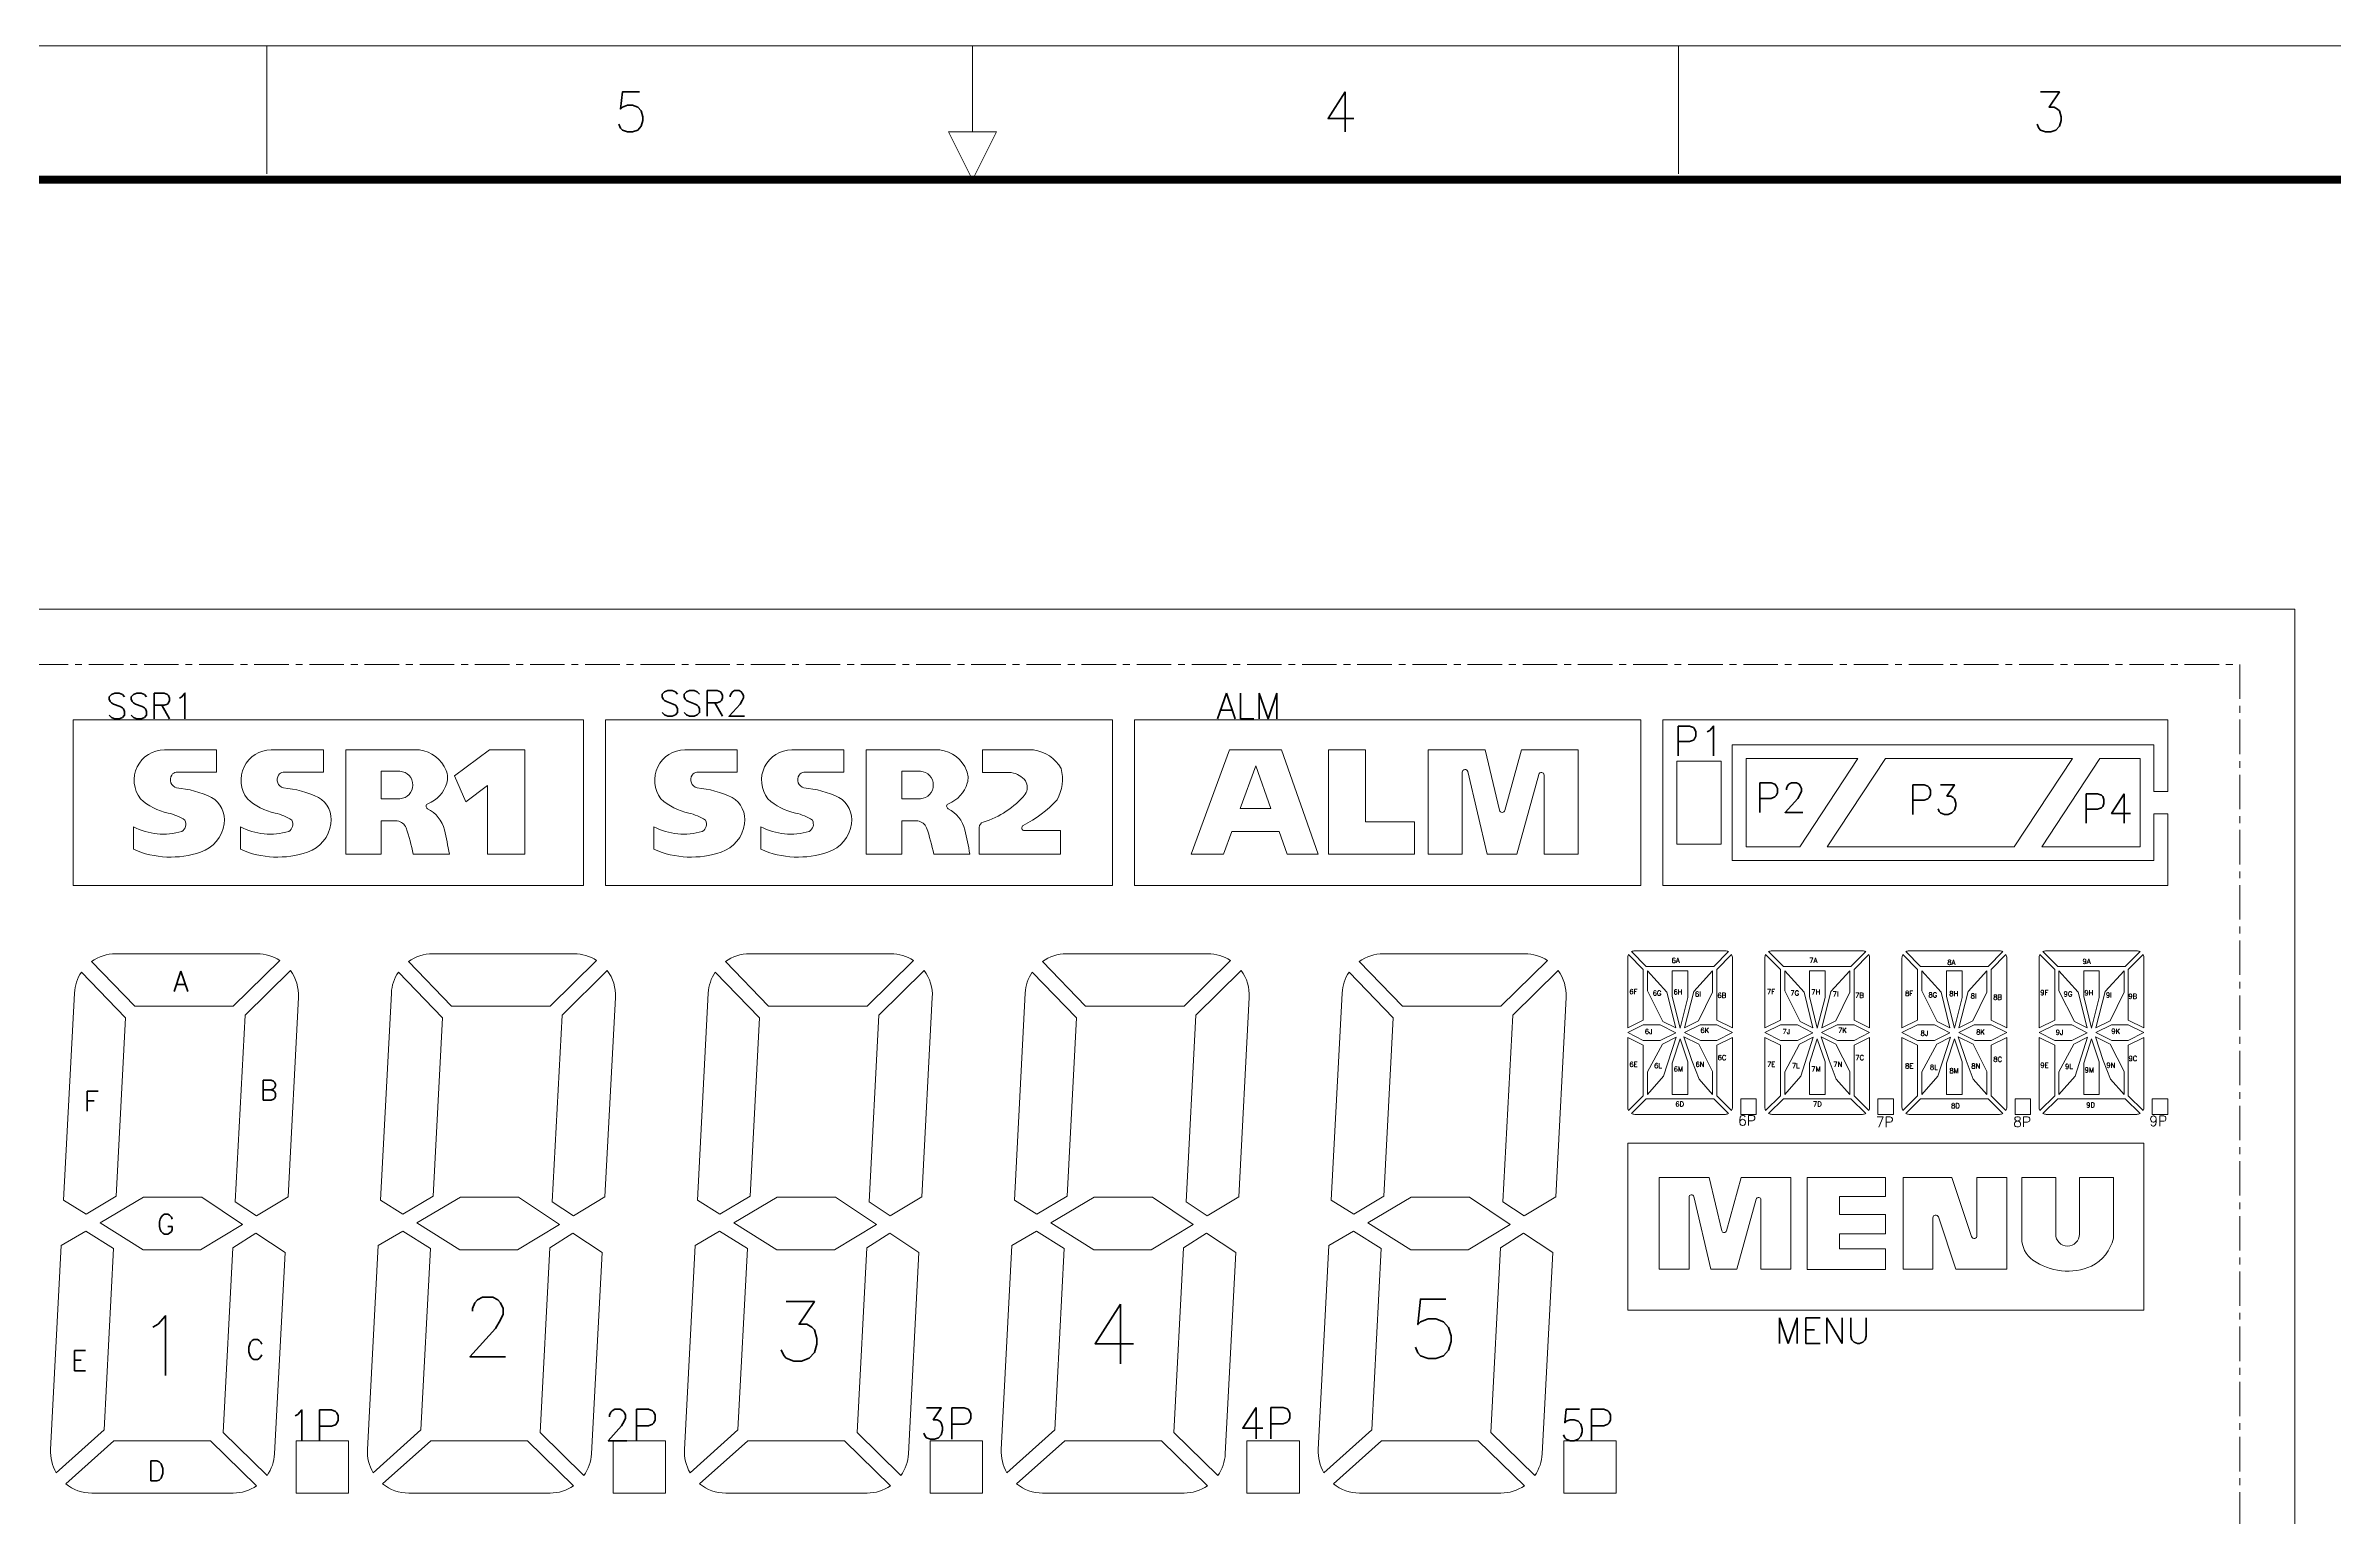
# Model space of a CAD drawing. Extents: x 105 to 1195, y -174 to 82.
# Drawn here: x 569.2 to 652.2, y -73.6 to -20.3 of the extents above; entities that cross this region are included whole.
import ezdxf

# ---------------------------------------------------------------- set-up
doc = ezdxf.new("R2010")
doc.units = 0
doc.header["$MEASUREMENT"] = 0
doc.linetypes.add('AUSGEZOGEN', pattern=[0])
doc.linetypes.add('CENTER', pattern=[2, 1.25, -0.25, 0.25, -0.25])
doc.layers.get('0').update_dxf_attribs({"linetype": 'AUSGEZOGEN'})
doc.layers.add('D', color=4, linetype='Continuous')
doc.layers.add('DIM', color=4, linetype='Continuous')
doc.styles.add('ROMANS', font='romans')

# ---------------------------------------------------------------- blocks, each defined once
blk = doc.blocks.new('0')
at = {"lineweight": 5}
for q in [(0, 65.2), (86, 0)]:
    blk.add_line((86, 65.2), q, dxfattribs=at)
at = {"linetype": 'CENTER', "lineweight": 5}
blk.add_lwpolyline([(84, 63.2), (84, 8), (2, 8), (2, 63.2)], close=True, dxfattribs=at)
at = {"lineweight": 5}
for points in [[(23.935, 61.19), (23.935, 55.19), (5.43, 55.19), (5.43, 61.19)], [(43.124, 55.19), (24.735, 55.19), (24.735, 61.19), (43.124, 61.19)], [(43.924, 61.19), (62.283, 61.19), (62.283, 55.19), (43.924, 55.19)], [(63.083, 61.19), (63.083, 55.19), (81.39, 55.19), (81.39, 57.79), (80.89, 57.79), (80.89, 56.09), (65.596, 56.09), (65.596, 60.29), (80.89, 60.29), (80.89, 58.59), (81.39, 58.59), (81.39, 61.19)], [(21.811, 56.328), (20.451, 56.328), (20.451, 58.815), (19.666, 58.225), (19.263, 59.16), (20.523, 60.106), (21.811, 60.106)], [(45.976, 56.328), (47.144, 56.328), (47.446, 57.151), (49.16, 57.151), (49.452, 56.328), (50.586, 56.328), (49.246, 60.106), (47.362, 60.106)], [(50.952, 60.106), (52.297, 60.106), (52.297, 57.494), (54.079, 57.494), (54.079, 56.328), (50.952, 56.328)], [(70.151, 59.79), (68.043, 56.59), (66.096, 56.59), (66.096, 59.79)], [(77.931, 59.79), (75.823, 56.59), (69.043, 56.59), (71.151, 59.79)], [(80.39, 59.79), (80.39, 56.59), (76.822, 56.59), (78.93, 59.79)], [(47.75, 57.979), (48.867, 57.979), (48.318, 59.527)], [(65.196, 59.69), (65.196, 56.69), (63.583, 56.69), (63.583, 59.69)], [(62.524, 51.374), (62.524, 52.099), (63.225, 51.32), (63.545, 50.023), (63.085, 50.261)], [(63.422, 52.099), (63.422, 51.169), (63.704, 50.021), (63.987, 51.126), (63.987, 52.099)], [(64.203, 51.346), (64.884, 52.099), (64.884, 51.324), (64.377, 50.285), (63.866, 50.032)], [(67.498, 51.374), (67.498, 52.099), (68.199, 51.32), (68.518, 50.023), (68.059, 50.261)], [(68.395, 52.099), (68.395, 51.169), (68.678, 50.021), (68.961, 51.126), (68.961, 52.099)], [(69.176, 51.346), (69.858, 52.099), (69.858, 51.324), (69.351, 50.285), (68.84, 50.032)], [(72.471, 51.374), (72.471, 52.099), (73.172, 51.32), (73.492, 50.023), (73.032, 50.261)], [(73.368, 52.099), (73.368, 51.169), (73.651, 50.021), (73.934, 51.126), (73.934, 52.099)], [(74.15, 51.346), (74.831, 52.099), (74.831, 51.324), (74.324, 50.285), (73.813, 50.032)], [(77.445, 51.374), (77.445, 52.099), (78.146, 51.32), (78.465, 50.023), (78.006, 50.261)], [(78.342, 52.099), (78.342, 51.169), (78.625, 50.021), (78.908, 51.126), (78.908, 52.099)], [(79.123, 51.346), (79.805, 52.099), (79.805, 51.324), (79.298, 50.285), (78.787, 50.032)], [(61.804, 49.855), (62.37, 49.572), (62.986, 49.572), (63.545, 49.849), (62.987, 50.138), (62.37, 50.138)], [(63.865, 49.859), (64.444, 49.572), (65.039, 49.572), (65.604, 49.855), (65.039, 50.138), (64.428, 50.138)], [(66.778, 49.855), (67.344, 49.572), (67.96, 49.572), (68.518, 49.849), (67.96, 50.138), (67.344, 50.138)], [(68.839, 49.859), (69.418, 49.572), (70.012, 49.572), (70.578, 49.855), (70.012, 50.138), (69.402, 50.138)], [(71.751, 49.855), (72.317, 49.572), (72.933, 49.572), (73.492, 49.849), (72.934, 50.138), (72.317, 50.138)], [(73.812, 49.859), (74.391, 49.572), (74.986, 49.572), (75.551, 49.855), (74.986, 50.138), (74.375, 50.138)], [(76.725, 49.855), (77.29, 49.572), (77.907, 49.572), (78.465, 49.849), (77.907, 50.138), (77.29, 50.138)], [(78.786, 49.859), (79.365, 49.572), (79.959, 49.572), (80.525, 49.855), (79.959, 50.138), (79.348, 50.138)], [(63.108, 48.273), (62.524, 47.612), (62.524, 48.431), (63.064, 49.439), (63.559, 49.684)], [(63.704, 49.634), (63.422, 48.747), (63.422, 47.612), (63.987, 47.612), (63.987, 48.797)], [(63.846, 49.696), (64.384, 49.43), (64.884, 48.447), (64.884, 47.612), (64.392, 48.167), (64.132, 48.849)], [(68.082, 48.273), (67.498, 47.612), (67.498, 48.431), (68.037, 49.439), (68.532, 49.684)], [(68.678, 49.634), (68.395, 48.747), (68.395, 47.612), (68.961, 47.612), (68.961, 48.797)], [(68.819, 49.696), (69.357, 49.43), (69.858, 48.447), (69.858, 47.612), (69.365, 48.167), (69.106, 48.849)], [(73.055, 48.273), (72.471, 47.612), (72.471, 48.431), (73.011, 49.439), (73.506, 49.684)], [(73.651, 49.634), (73.368, 48.747), (73.368, 47.612), (73.934, 47.612), (73.934, 48.797)], [(73.793, 49.696), (74.33, 49.43), (74.831, 48.447), (74.831, 47.612), (74.339, 48.167), (74.079, 48.849)], [(78.029, 48.273), (77.445, 47.612), (77.445, 48.431), (77.984, 49.439), (78.479, 49.684)], [(78.625, 49.634), (78.342, 48.747), (78.342, 47.612), (78.908, 47.612), (78.908, 48.797)], [(78.766, 49.696), (79.304, 49.43), (79.805, 48.447), (79.805, 47.612), (79.312, 48.167), (79.053, 48.849)], [(65.904, 46.892), (65.904, 47.457), (66.47, 47.457), (66.47, 46.892)], [(70.877, 46.892), (70.877, 47.457), (71.443, 47.457), (71.443, 46.892)], [(75.851, 46.892), (75.851, 47.457), (76.417, 47.457), (76.417, 46.892)], [(80.824, 46.892), (80.824, 47.457), (81.39, 47.457), (81.39, 46.892)], [(61.804, 45.844), (61.804, 39.787), (80.525, 39.787), (80.525, 45.844)], [(71.16, 44.6), (71.16, 43.914), (69.481, 43.914), (69.481, 43.261), (71.16, 43.261), (71.16, 42.562), (69.481, 42.562), (69.481, 42.013), (71.16, 42.013), (71.16, 41.266), (68.315, 41.266), (68.315, 44.6)], [(11.574, 42.904), (10.091, 43.886), (7.979, 43.886), (6.405, 42.961), (7.964, 41.986), (10.05, 41.986)], [(23.067, 42.904), (21.584, 43.886), (19.472, 43.886), (17.898, 42.961), (19.457, 41.986), (21.543, 41.986)], [(34.56, 42.904), (33.077, 43.886), (30.965, 43.886), (29.391, 42.961), (30.95, 41.986), (33.036, 41.986)], [(46.053, 42.904), (44.57, 43.886), (42.458, 43.886), (40.884, 42.961), (42.443, 41.986), (44.529, 41.986)], [(57.546, 42.904), (56.063, 43.886), (53.951, 43.886), (52.377, 42.961), (53.936, 41.986), (56.022, 41.986)], [(13.519, 35.061), (15.419, 35.061), (15.419, 33.161), (13.519, 33.161)], [(25.012, 35.061), (26.912, 35.061), (26.912, 33.161), (25.012, 33.161)], [(36.505, 35.061), (38.405, 35.061), (38.405, 33.161), (36.505, 33.161)], [(47.998, 35.061), (49.898, 35.061), (49.898, 33.161), (47.998, 33.161)], [(59.491, 35.061), (61.391, 35.061), (61.391, 33.161), (59.491, 33.161)]]:
    blk.add_lwpolyline(points, close=True, dxfattribs=at)
for points in [[(10.903, 57.429, 0.305364), (10.447, 58.381, 0.090968), (9.18, 58.727, -0.517209), (9.004, 59.191, -0.201863), (9.17, 59.301), (10.631, 59.301), (10.631, 60.106), (8.738, 60.106, 0.621852), (7.872, 58.332, 0.136877), (8.876, 57.811, -0.100033), (9.486, 57.554, -0.400504), (9.371, 57.146, -0.194232), (7.617, 57.317), (7.617, 56.499, 0.186866), (10.051, 56.396, 0.283459)], [(11.748, 58.332, 0.136877), (12.752, 57.811, -0.100033), (13.362, 57.554, -0.400504), (13.247, 57.146, -0.194232), (11.493, 57.317), (11.493, 56.499, 0.186866), (13.927, 56.396, 0.283459), (14.779, 57.429, 0.305364), (14.323, 58.381, 0.090968), (13.056, 58.727, -0.517209), (12.88, 59.191, -0.201863), (13.046, 59.301), (14.507, 59.301), (14.507, 60.106), (12.614, 60.106, 0.621852)], [(18.294, 58.154, 0.64533), (18.284, 57.972, -0.212796), (18.896, 57.203, -0.009564), (19.073, 56.328), (17.765, 56.328, 0.026669), (17.505, 57.279, 0.263711), (17.182, 57.529), (16.606, 57.529), (16.606, 56.328), (15.315, 56.328), (15.315, 60.106), (17.987, 60.106, -0.270844), (18.957, 59.352, -0.166118), (18.98, 58.9, -0.237164)], [(26.748, 58.332, 0.136877), (27.753, 57.811, -0.100033), (28.362, 57.554, -0.400504), (28.247, 57.146, -0.194232), (26.493, 57.317), (26.493, 56.499, 0.186866), (28.928, 56.396, 0.283459), (29.779, 57.429, 0.305364), (29.324, 58.381, 0.090968), (28.056, 58.727, -0.517209), (27.881, 59.191, -0.201863), (28.047, 59.301), (29.508, 59.301), (29.508, 60.106), (27.615, 60.106, 0.621852)], [(31.757, 59.191, -0.201863), (31.923, 59.301), (33.384, 59.301), (33.384, 60.106), (31.491, 60.106, 0.621852), (30.624, 58.332, 0.136877), (31.629, 57.811, -0.100033), (32.238, 57.554, -0.400504), (32.123, 57.146, -0.194232), (30.369, 57.317), (30.369, 56.499, 0.186866), (32.804, 56.396, 0.283459), (33.655, 57.429, 0.305364), (33.2, 58.381, 0.090968), (31.932, 58.727, -0.517209)], [(34.192, 60.106), (36.863, 60.106, -0.270844), (37.833, 59.352, -0.166118), (37.857, 58.9, -0.237164), (37.171, 58.154, 0.64533), (37.161, 57.972, -0.212796), (37.772, 57.203, -0.009564), (37.95, 56.328), (36.641, 56.328, 0.026669), (36.381, 57.279, 0.263711), (36.058, 57.529), (35.483, 57.529), (35.483, 56.328), (34.192, 56.328)], [(39.955, 58.497, -0.151297), (38.433, 57.488, 0.332922), (38.29, 57.296), (38.29, 56.328), (41.238, 56.328), (41.238, 57.177), (39.932, 57.177, -0.790676), (39.887, 57.366, 0.090624), (41.109, 58.288, 0.192393), (41.259, 59.434, 0.228472), (40.262, 60.106), (38.411, 60.106), (38.411, 59.28), (39.452, 59.28, -0.198159), (39.966, 58.981, -0.290646)], [(54.573, 56.328), (55.807, 56.328), (55.807, 59.296, -0.890262), (56.004, 59.319), (56.711, 56.328), (57.78, 56.328), (58.577, 59.216, -0.873715), (58.773, 59.19), (58.773, 56.328), (60.007, 56.328), (60.007, 60.106), (57.958, 60.106), (57.353, 57.911, -0.776285), (57.159, 57.915), (56.641, 60.106), (54.573, 60.106)], [(16.606, 58.334), (17.281, 58.334, 0.936993), (17.283, 59.328), (16.606, 59.328)], [(35.483, 58.334), (36.158, 58.334, 0.936993), (36.159, 59.328), (35.483, 59.328)], [(6.099, 52.429), (7.663, 50.811), (11.236, 50.811), (12.921, 52.469, 0.145208), (12.103, 52.711), (6.975, 52.711, 0.157295)], [(17.592, 52.429), (19.156, 50.811), (22.729, 50.811), (24.414, 52.469, 0.145208), (23.596, 52.711), (18.468, 52.711, 0.157295)], [(29.085, 52.429), (30.649, 50.811), (34.222, 50.811), (35.907, 52.469, 0.145208), (35.089, 52.711), (29.961, 52.711, 0.157295)], [(40.578, 52.429), (42.142, 50.811), (45.715, 50.811), (47.4, 52.469, 0.145208), (46.582, 52.711), (41.454, 52.711, 0.157295)], [(52.071, 52.429), (53.635, 50.811), (57.208, 50.811), (58.893, 52.469, 0.145208), (58.075, 52.711), (52.947, 52.711, 0.157295)], [(61.804, 52.562, -0.120758), (61.834, 52.681), (62.37, 52.144), (62.37, 50.311), (61.804, 50.028)], [(62.479, 52.253), (61.943, 52.79, -0.120758), (62.062, 52.819), (65.347, 52.819, -0.120758), (65.466, 52.79), (64.93, 52.253)], [(65.575, 52.681), (65.039, 52.144), (65.039, 50.311), (65.604, 50.028), (65.604, 52.562, 0.120758)], [(66.778, 52.562, -0.120758), (66.807, 52.681), (67.344, 52.144), (67.344, 50.311), (66.778, 50.028)], [(67.453, 52.253), (66.916, 52.79, -0.120758), (67.035, 52.819), (70.321, 52.819, -0.120758), (70.44, 52.79), (69.903, 52.253)], [(70.549, 52.681), (70.012, 52.144), (70.012, 50.311), (70.578, 50.028), (70.578, 52.562, 0.120758)], [(71.751, 52.562, -0.120758), (71.78, 52.681), (72.317, 52.144), (72.317, 50.311), (71.751, 50.028)], [(72.426, 52.253), (71.89, 52.79, -0.120758), (72.008, 52.819), (75.294, 52.819, -0.120758), (75.413, 52.79), (74.877, 52.253)], [(75.522, 52.681), (74.986, 52.144), (74.986, 50.311), (75.551, 50.028), (75.551, 52.562, 0.120758)], [(76.725, 52.562, -0.120758), (76.754, 52.681), (77.29, 52.144), (77.29, 50.311), (76.725, 50.028)], [(77.4, 52.253), (76.863, 52.79, -0.120758), (76.982, 52.819), (80.268, 52.819, -0.120758), (80.387, 52.79), (79.85, 52.253)], [(80.496, 52.681), (79.959, 52.144), (79.959, 50.311), (80.525, 50.028), (80.525, 52.562, 0.120758)], [(5.477, 51.29), (5.084, 43.786), (5.898, 43.278), (6.994, 43.922), (7.333, 50.391), (5.73, 52.047, 0.135566)], [(13.308, 52.105), (11.665, 50.49), (11.31, 43.715), (12.076, 43.207), (13.222, 43.898), (13.601, 51.133, 0.174458)], [(16.97, 51.29), (16.577, 43.786), (17.391, 43.278), (18.487, 43.922), (18.826, 50.391), (17.223, 52.047, 0.135566)], [(24.801, 52.105), (23.158, 50.49), (22.803, 43.715), (23.569, 43.207), (24.715, 43.898), (25.094, 51.133, 0.174458)], [(28.463, 51.29), (28.07, 43.786), (28.884, 43.278), (29.98, 43.922), (30.319, 50.391), (28.716, 52.047, 0.135566)], [(36.294, 52.105), (34.651, 50.49), (34.296, 43.715), (35.062, 43.207), (36.208, 43.898), (36.587, 51.133, 0.174458)], [(39.956, 51.29), (39.563, 43.786), (40.377, 43.278), (41.473, 43.922), (41.812, 50.391), (40.209, 52.047, 0.135566)], [(47.787, 52.105), (46.144, 50.49), (45.789, 43.715), (46.555, 43.207), (47.701, 43.898), (48.08, 51.133, 0.174458)], [(51.449, 51.29), (51.056, 43.786), (51.87, 43.278), (52.966, 43.922), (53.305, 50.391), (51.702, 52.047, 0.135566)], [(59.28, 52.105), (57.637, 50.49), (57.282, 43.715), (58.048, 43.207), (59.194, 43.898), (59.573, 51.133, 0.174458)], [(61.834, 47.03), (62.37, 47.566), (62.37, 49.4), (61.804, 49.683), (61.804, 47.149, 0.120758)], [(65.604, 47.149, -0.120758), (65.575, 47.03), (65.039, 47.566), (65.039, 49.4), (65.604, 49.683)], [(66.807, 47.03), (67.344, 47.566), (67.344, 49.4), (66.778, 49.683), (66.778, 47.149, 0.120758)], [(70.578, 47.149, -0.120758), (70.549, 47.03), (70.012, 47.566), (70.012, 49.4), (70.578, 49.683)], [(71.78, 47.03), (72.317, 47.566), (72.317, 49.4), (71.751, 49.683), (71.751, 47.149, 0.120758)], [(75.551, 47.149, -0.120758), (75.522, 47.03), (74.986, 47.566), (74.986, 49.4), (75.551, 49.683)], [(76.754, 47.03), (77.29, 47.566), (77.29, 49.4), (76.725, 49.683), (76.725, 47.149, 0.120758)], [(80.525, 47.149, -0.120758), (80.496, 47.03), (79.959, 47.566), (79.959, 49.4), (80.525, 49.683)], [(64.93, 47.457), (62.479, 47.457), (61.943, 46.921, 0.120758), (62.062, 46.892), (65.347, 46.892, 0.120758), (65.466, 46.921)], [(69.903, 47.457), (67.453, 47.457), (66.916, 46.921, 0.120758), (67.035, 46.892), (70.321, 46.892, 0.120758), (70.44, 46.921)], [(74.877, 47.457), (72.426, 47.457), (71.89, 46.921, 0.120758), (72.008, 46.892), (75.294, 46.892, 0.120758), (75.413, 46.921)], [(79.85, 47.457), (77.4, 47.457), (76.863, 46.921, 0.120758), (76.982, 46.892), (80.268, 46.892, 0.120758), (80.387, 46.921)], [(64.029, 41.276), (62.943, 41.276), (62.943, 44.6), (64.763, 44.6), (65.218, 42.672, 0.776285), (65.389, 42.669), (65.922, 44.6), (67.724, 44.6), (67.724, 41.276), (66.638, 41.276), (66.638, 43.793, 0.873715), (66.466, 43.817), (65.765, 41.276), (64.824, 41.276), (64.203, 43.908, 0.890262), (64.029, 43.887)], [(73.56, 44.6), (74.278, 42.458, 0.850037), (74.472, 42.49), (74.472, 44.6), (75.558, 44.6), (75.558, 41.276), (73.707, 41.276), (73.071, 43.173, 0.850037), (72.876, 43.142), (72.876, 41.276), (71.79, 41.276), (71.79, 44.6)], [(78.187, 42.545, -1), (77.327, 42.545), (77.327, 44.6), (76.097, 44.6), (76.097, 42.398, 0.249813), (76.499, 41.611, 0.258296), (78.628, 41.385, 0.220287), (79.417, 42.398), (79.417, 44.6), (78.187, 44.6)], [(4.998, 42.134), (5.889, 42.658), (6.895, 42.03), (6.55, 35.451), (4.816, 33.9, -0.147229), (4.61, 34.74)], [(11.223, 42.049), (10.872, 35.354), (12.462, 33.797, 0.141357), (12.734, 34.583), (13.117, 41.883), (12.057, 42.585)], [(16.491, 42.134), (17.382, 42.658), (18.388, 42.03), (18.043, 35.451), (16.309, 33.9, -0.147229), (16.103, 34.74)], [(22.716, 42.049), (22.365, 35.354), (23.955, 33.797, 0.141357), (24.227, 34.583), (24.61, 41.883), (23.55, 42.585)], [(27.984, 42.134), (28.875, 42.658), (29.881, 42.03), (29.536, 35.451), (27.802, 33.9, -0.147229), (27.596, 34.74)], [(34.209, 42.049), (33.858, 35.354), (35.448, 33.797, 0.141357), (35.72, 34.583), (36.103, 41.883), (35.043, 42.585)], [(39.477, 42.134), (40.368, 42.658), (41.374, 42.03), (41.029, 35.451), (39.295, 33.9, -0.147229), (39.089, 34.74)], [(45.702, 42.049), (45.351, 35.354), (46.941, 33.797, 0.141357), (47.213, 34.583), (47.596, 41.883), (46.536, 42.585)], [(50.97, 42.134), (51.861, 42.658), (52.867, 42.03), (52.522, 35.451), (50.788, 33.9, -0.147229), (50.582, 34.74)], [(57.195, 42.049), (56.844, 35.354), (58.434, 33.797, 0.141357), (58.706, 34.583), (59.089, 41.883), (58.029, 42.585)], [(5.161, 33.498), (6.909, 35.061), (10.414, 35.061), (12.085, 33.425, -0.151515), (11.236, 33.161), (6.108, 33.161, -0.172473)], [(16.654, 33.498), (18.402, 35.061), (21.907, 35.061), (23.578, 33.425, -0.151515), (22.729, 33.161), (17.601, 33.161, -0.172473)], [(28.147, 33.498), (29.895, 35.061), (33.4, 35.061), (35.071, 33.425, -0.151515), (34.222, 33.161), (29.094, 33.161, -0.172473)], [(39.64, 33.498), (41.388, 35.061), (44.893, 35.061), (46.564, 33.425, -0.151515), (45.715, 33.161), (40.587, 33.161, -0.172473)], [(51.133, 33.498), (52.881, 35.061), (56.386, 35.061), (58.057, 33.425, -0.151515), (57.208, 33.161), (52.08, 33.161, -0.172473)]]:
    blk.add_lwpolyline(points, format="xyb", close=True, dxfattribs=at)

msp = doc.modelspace()

# ---------------------------------------------------------------- linework, layer by layer
at = {"layer": 'D', "lineweight": 9}
for p, q in [((494.768, -20.285), (711.985, -20.285)), ((577.252, -20.285), (577.252, -24.93)), ((602.849, -23.399), (602.849, -20.285)), ((628.448, -20.285), (628.448, -24.93)), ((601.978, -23.399), (603.72, -23.399)), ((601.978, -23.399), (603.72, -23.399)), ((602.849, -25.141), (601.978, -23.399)), ((602.849, -25.141), (601.978, -23.399)), ((603.72, -23.399), (602.849, -25.141)), ((603.72, -23.399), (602.849, -25.141))]:
    msp.add_line(p, q, dxfattribs=at)
at = {"layer": 'D', "lineweight": 9, "const_width": 0.285}
msp.add_lwpolyline([(705.49, -25.141), (500.238, -25.141), (500.238, -169.021), (705.49, -169.021), (705.49, -25.141)], dxfattribs=at)

# ---------------------------------------------------------------- block references
at = {"lineweight": 5}
msp.add_blockref('0', (564.801, -105.914), dxfattribs=at)

# ---------------------------------------------------------------- texts
at = {"layer": 'D', "lineweight": 9, "style": 'ROMANS'}
for s, p in [('5', (589.837, -23.408)), ('4', (615.551, -23.408)), ('3', (641.265, -23.408))]:
    msp.add_text(s, height=1.452, dxfattribs=at).set_placement(p)
at = {"layer": 'DIM', "lineweight": 5, "style": 'ROMANS'}
for s, height, p in [('SSR1', 0.9287, (571.42, -44.681)), ('SSR2', 0.9287, (591.473, -44.589)), ('ALM', 0.9287, (611.694, -44.685)), ('P1', 1.0722, (628.253, -46.022)), ('P2', 1.0722, (631.211, -48.078)), ('P3', 1.0722, (636.757, -48.148)), ('P4', 1.0722, (643.051, -48.471)), ('A', 0.726, (573.861, -54.563)), ('6A', 0.1806, (628.198, -53.535)), ('7A', 0.1806, (633.192, -53.535)), ('8A', 0.1806, (638.198, -53.599)), ('9A', 0.1806, (643.1, -53.567)), ('6F', 0.1806, (626.664, -54.666)), ('6G', 0.1806, (627.51, -54.718)), ('6H', 0.1806, (628.268, -54.675)), ('6I', 0.1806, (629.044, -54.755)), ('6B', 0.1806, (629.861, -54.801)), ('7F', 0.1806, (631.658, -54.666)), ('7G', 0.1806, (632.505, -54.718)), ('7H', 0.1806, (633.262, -54.675)), ('7I', 0.1806, (634.039, -54.755)), ('7B', 0.1806, (634.855, -54.801)), ('8F', 0.1806, (636.664, -54.73)), ('8G', 0.1806, (637.511, -54.781)), ('8H', 0.1806, (638.268, -54.739)), ('8I', 0.1806, (639.044, -54.819)), ('8B', 0.1806, (639.861, -54.865)), ('9F', 0.1806, (641.566, -54.698)), ('9G', 0.1806, (642.413, -54.75)), ('9H', 0.1806, (643.17, -54.707)), ('9I', 0.1806, (643.947, -54.787)), ('9B', 0.1806, (644.763, -54.833)), ('6J', 0.1806, (627.226, -56.109)), ('6K', 0.1806, (629.243, -56.067)), ('7J', 0.1806, (632.22, -56.109)), ('7K', 0.1806, (634.237, -56.067)), ('8J', 0.1806, (637.226, -56.172)), ('8K', 0.1806, (639.243, -56.13)), ('9J', 0.1806, (642.128, -56.141)), ('9K', 0.1806, (644.145, -56.098)), ('6E', 0.1806, (626.667, -57.299)), ('6L', 0.1806, (627.564, -57.345)), ('6N', 0.1806, (629.066, -57.299)), ('6C', 0.1806, (629.866, -57.055)), ('7E', 0.1806, (631.661, -57.299)), ('7L', 0.1806, (632.559, -57.345)), ('7N', 0.1806, (634.06, -57.299)), ('7C', 0.1806, (634.86, -57.055)), ('8E', 0.1806, (636.667, -57.362)), ('8L', 0.1806, (637.565, -57.409)), ('8N', 0.1806, (639.066, -57.363)), ('8C', 0.1806, (639.866, -57.118)), ('9E', 0.1806, (641.569, -57.331)), ('9L', 0.1806, (642.467, -57.377)), ('9N', 0.1806, (643.968, -57.331)), ('9C', 0.1806, (644.768, -57.087)), ('B', 0.726, (577.003, -58.511)), ('6M', 0.1806, (628.271, -57.47)), ('7M', 0.1806, (633.266, -57.47)), ('8M', 0.1806, (638.272, -57.533)), ('9M', 0.1806, (643.174, -57.502)), ('F', 0.726, (570.614, -58.911)), ('6D', 0.1806, (628.332, -58.739)), ('7D', 0.1806, (633.326, -58.739)), ('8D', 0.1806, (638.332, -58.802)), ('9D', 0.1806, (643.234, -58.771)), ('6P', 0.3692, (630.61, -59.428)), ('7P', 0.3692, (635.603, -59.483)), ('8P', 0.3692, (640.586, -59.479)), ('9P', 0.3692, (645.522, -59.446)), ('G', 0.726, (573.264, -63.37)), ('1', 2.159, (572.568, -68.484)), ('2', 2.159, (584.339, -67.808)), ('3', 2.159, (595.63, -67.97)), ('4', 2.159, (607.014, -68.061)), ('5', 2.159, (618.628, -67.878)), ('C', 0.726, (576.509, -67.909)), ('MENU', 0.9287, (631.952, -67.325)), ('E', 0.726, (570.154, -68.315)), ('3P', 1.1361, (600.933, -70.798)), ('4P', 1.1361, (612.5, -70.782)), ('1P', 1.1361, (577.993, -70.872)), ('2P', 1.1361, (589.488, -70.852)), ('5P', 1.1361, (624.129, -70.852)), ('D', 0.726, (572.92, -72.314))]:
    msp.add_text(s, height=height, dxfattribs=at).set_placement(p)

doc.saveas('drawing.dxf')
